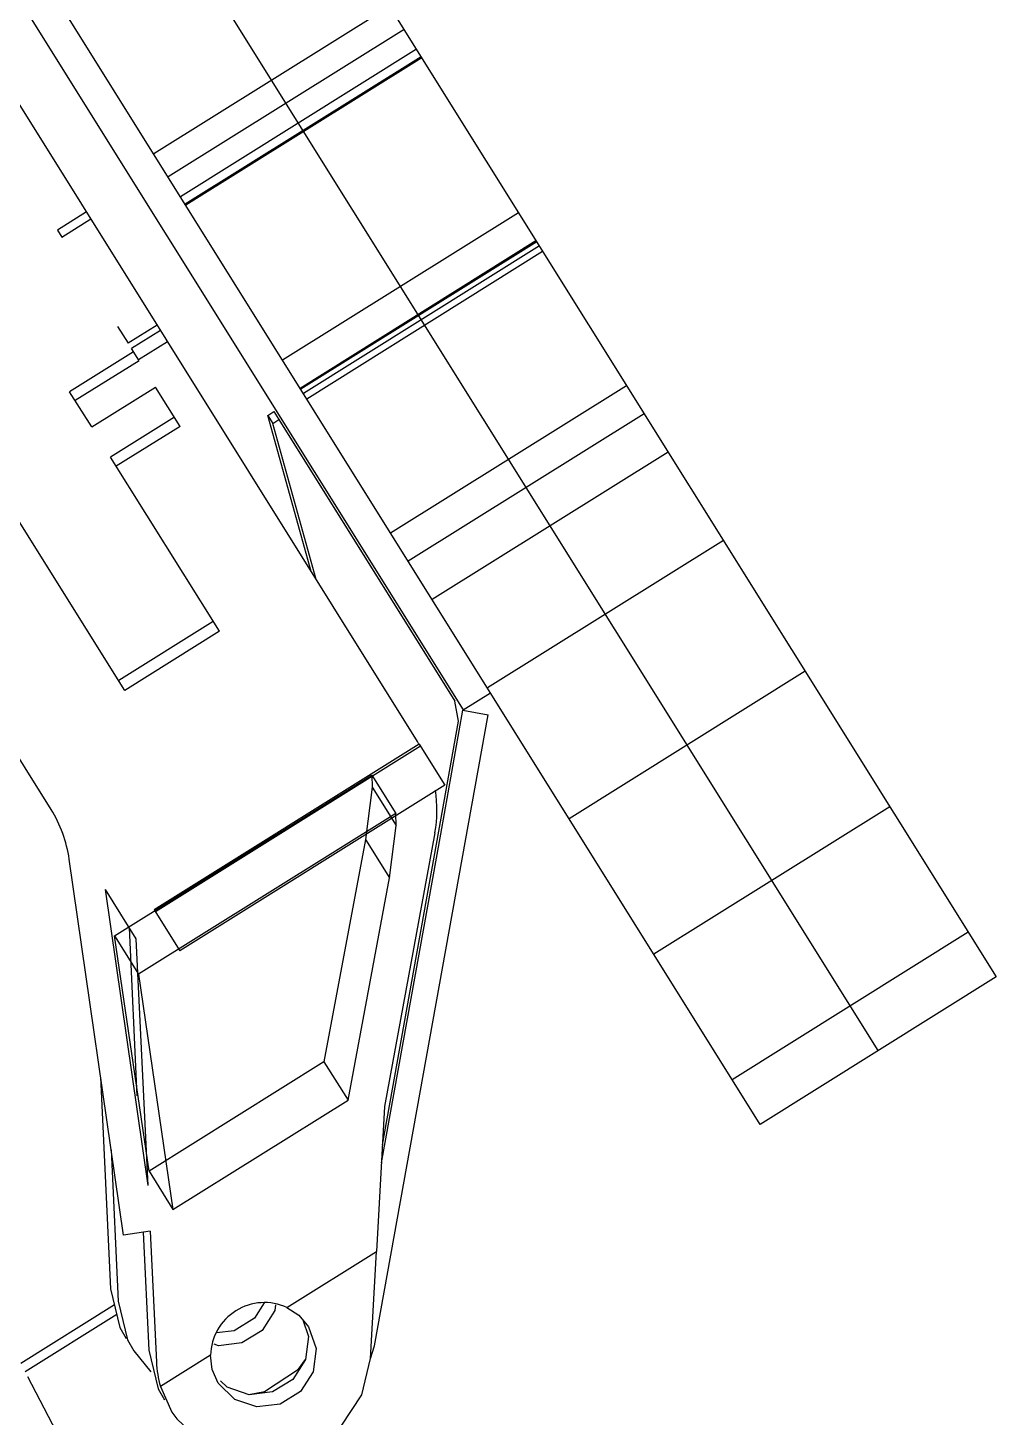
# Model space of a CAD drawing. Extents: x -79364 to 3230, y 28528 to 72157.
# Drawn here: x -66284.1 to -66057.9, y 55318.8 to 55643.4 of the extents above; entities that cross this region are included whole.
import ezdxf

# ---------------------------------------------------------------- set-up
doc = ezdxf.new("R2010")
doc.units = 0
doc.header["$LTSCALE"] = 500
doc.linetypes.add('CENTER', pattern=[7, 4, -1, 1, -1])
doc.layers.get('0').update_dxf_attribs({"linetype": 'CONTINUOUS'})
doc.layers.add('S0CO1', color=1, linetype='CONTINUOUS')

# ---------------------------------------------------------------- blocks, each defined once
blk = doc.blocks.new('PK65002M m platform_side')
at = {"linetype": 'Continuous'}
for p, q in [((-9090.46, 6266.32), (-9431.43, 6811.97)), ((-9198.09, 6338.54), (-9444.32, 6732.59)), ((-9296.55, 6657.45), (-9062.9, 6283.54)), ((-9118.03, 6249.09), (-9351.67, 6623)), ((-9301.16, 6528.01), (-9187.38, 6345.92)), ((-9204.58, 6510.26), (-9259.7, 6475.82)), ((-9283.69, 6322.67), (-9396.24, 6502.79)), ((-9201.23, 6504.9), (-9256.35, 6470.46)), ((-9198.33, 6500.27), (-9253.45, 6465.82)), ((-9197.24, 6498.52), (-9252.36, 6464.08)), ((-9197.1, 6498.31), (-9252.23, 6463.86)), ((-9275.4, 6462.26), (-9282.19, 6458.02)), ((-9281.14, 6456.34), (-9274.42, 6460.69)), ((-9229.62, 6427.68), (-9174.49, 6462.12)), ((-9282.19, 6458.02), (-9281.14, 6456.34)), ((-9225.53, 6421.13), (-9170.41, 6455.58)), ((-9170.24, 6455.31), (-9225.36, 6420.87)), ((-9169.62, 6454.32), (-9224.75, 6419.88)), ((-9223.97, 6418.64), (-9168.85, 6453.08)), ((-9268.13, 6435.54), (-9265.68, 6431.61)), ((-9258.9, 6435.85), (-9265.68, 6431.61)), ((-9258.09, 6434.56), (-9264.88, 6430.33)), ((-9256.46, 6431.95), (-9263.25, 6427.71)), ((-9264.42, 6429.6), (-9279.34, 6420.28)), ((-9263.12, 6427.52), (-9278.03, 6418.2)), ((-9263.18, 6427.61), (-9264.88, 6430.33)), ((-9274.19, 6412.05), (-9259.28, 6421.37)), ((-9253.54, 6412.17), (-9259.28, 6421.37)), ((-9204.38, 6387.28), (-9149.25, 6421.73)), ((-9274.19, 6412.05), (-9279.34, 6420.28)), ((-9233.08, 6414.72), (-9231.64, 6415.62)), ((-9233.08, 6414.72), (-9231.91, 6412.86)), ((-9222.9, 6378.24), (-9233.08, 6414.72)), ((-9231.64, 6415.62), (-9230.47, 6413.76)), ((-9200.29, 6380.74), (-9145.17, 6415.19)), ((-9254.88, 6414.32), (-9269.79, 6405.01)), ((-9253.54, 6412.17), (-9268.45, 6402.85)), ((-9231.91, 6412.86), (-9230.47, 6413.76)), ((-9221.74, 6376.38), (-9231.91, 6412.86)), ((-9230.47, 6413.76), (-9189.37, 6347.99)), ((-9244.35, 6364.29), (-9269.79, 6405.01)), ((-9139.53, 6406.16), (-9194.65, 6371.72)), ((-9266.44, 6350.49), (-9291.88, 6391.2)), ((-9126.63, 6385.52), (-9181.75, 6351.07)), ((-9245.8, 6366.61), (-9267.89, 6352.81)), ((-9244.35, 6364.29), (-9266.44, 6350.49)), ((-9107.52, 6354.94), (-9162.65, 6320.5)), ((-9187.38, 6345.92), (-9181.01, 6349.9)), ((-9188.48, 6343.31), (-9189.37, 6347.99)), ((-9208.1, 6197.36), (-9181.55, 6344.81)), ((-9193.1, 6317.6), (-9188.48, 6343.31)), ((-9192.67, 6316.92), (-9187.46, 6345.87)), ((-9187.46, 6345.87), (-9181.55, 6344.81)), ((-9197.72, 6337.92), (-9259.62, 6299.24)), ((-9197.4, 6337.44), (-9259.31, 6298.75)), ((-9197.71, 6337.93), (-9191.72, 6328.35)), ((-9268.85, 6293.11), (-9208.72, 6330.69)), ((-9208.72, 6330.69), (-9208.67, 6327.88)), ((-9208.72, 6330.69), (-9203.11, 6321.72)), ((-9191.72, 6328.35), (-9253.63, 6289.66)), ((-9208.67, 6327.88), (-9210.27, 6315.68)), ((-9208.67, 6327.88), (-9203.07, 6318.92)), ((-9203.11, 6321.72), (-9263.25, 6284.15)), ((-9203.07, 6318.92), (-9203.11, 6321.72)), ((-9087.76, 6323.32), (-9142.88, 6288.87)), ((-9206.26, 6244.32), (-9193.1, 6317.6)), ((-9194.03, 6317.23), (-9205.77, 6253.26)), ((-9204.66, 6306.71), (-9203.07, 6318.92)), ((-9210.27, 6315.68), (-9219.93, 6263.73)), ((-9210.27, 6315.68), (-9204.66, 6306.71)), ((-9206.5, 6240.12), (-9192.67, 6316.92)), ((-9266.78, 6223.21), (-9279.44, 6311.05)), ((-9214.32, 6254.77), (-9204.66, 6306.71)), ((-9271.04, 6303.93), (-9263.88, 6292.48)), ((-9271.04, 6303.93), (-9261.08, 6234.85)), ((-9259.62, 6299.24), (-9253.63, 6289.66)), ((-9265.45, 6294.99), (-9263.62, 6255.73)), ((-9268.85, 6293.11), (-9263.25, 6284.15)), ((-9260.8, 6238.19), (-9268.85, 6293.11)), ((-9263.88, 6292.48), (-9261.08, 6234.85)), ((-9069.42, 6293.97), (-9124.55, 6259.53)), ((-9263.25, 6284.15), (-9255.2, 6229.23)), ((-9062.9, 6283.54), (-9118.03, 6249.09)), ((-9219.93, 6263.73), (-9260.8, 6238.19)), ((-9219.93, 6263.73), (-9214.32, 6254.77)), ((-9272.1, 6260.11), (-9269.79, 6210.68)), ((-9255.2, 6229.23), (-9214.32, 6254.77)), ((-9205.77, 6253.26), (-9207.65, 6219.43)), ((-9269.65, 6243.14), (-9268, 6207.82)), ((-9260.8, 6238.19), (-9255.2, 6229.23)), ((-9260.56, 6224.11), (-9266.78, 6223.21)), ((-9262.13, 6223.88), (-9260.85, 6196.37)), ((-9260.56, 6224.11), (-9259.08, 6193.53)), ((-9228.63, 6206.32), (-9207.65, 6219.43)), ((-9209.09, 6194.39), (-9207.65, 6219.43)), ((-9290.73, 6193.33), (-9268.89, 6206.98)), ((-9231.23, 6206.94), (-9231.4, 6205.6)), ((-9289.72, 6191.37), (-9268.34, 6204.74)), ((-9231.4, 6205.6), (-9234.39, 6200.97)), ((-9234.39, 6200.97), (-9239.09, 6198.03)), ((-9224.86, 6203.4), (-9223.56, 6199.56)), ((-9209.08, 6194.39), (-9208.1, 6197.36)), ((-9264.37, 6196.18), (-9260.34, 6191.29)), ((-9246.43, 6195.19), (-9258.13, 6187.88)), ((-9267.8, 6149.3), (-9289.12, 6190.08)), ((-9258.13, 6187.88), (-9255.44, 6181.87))]:
    blk.add_line(p, q, dxfattribs=at)
for points in [[(-9269.79, 6210.68), (-9267.58, 6201.65), (-9266.16, 6199.04)], [(-9268, 6207.82), (-9265.8, 6198.79), (-9264.37, 6196.18)], [(-9233.9, 6207.37), (-9236.18, 6203.83), (-9240.88, 6200.89), (-9245.06, 6200.39)], [(-9228.63, 6206.32), (-9225.78, 6204.48), (-9223.51, 6201.82)], [(-9223.51, 6201.82), (-9221.77, 6196.7), (-9222.46, 6191.29), (-9225.45, 6186.66), (-9230.15, 6183.72), (-9235.63, 6183.07), (-9240.79, 6184.81), (-9244.63, 6188.62)], [(-9239.09, 6198.03), (-9244.57, 6197.37), (-9245.57, 6197.71)], [(-9223.56, 6199.56), (-9224.25, 6194.15), (-9227.24, 6189.52), (-9231.94, 6186.59), (-9237.41, 6185.93), (-9242.58, 6187.68), (-9244.09, 6189.17)], [(-9260.85, 6196.37), (-9258.64, 6187.34), (-9257.22, 6184.73)], [(-9255.44, 6181.87), (-9254.34, 6180.26), (-9248.07, 6174.4), (-9240.08, 6171.08), (-9231.37, 6170.7), (-9222.98, 6173.31), (-9215.94, 6178.6), (-9211.11, 6185.92), (-9209.09, 6194.39)], [(-9244.63, 6188.62), (-9246.02, 6191.83), (-9246.43, 6195.19)], [(-9237.52, 6185.96), (-9233.86, 6186.72), (-9225.88, 6191.9), (-9224.25, 6194.17)]]:
    blk.add_lwpolyline(points, dxfattribs=at)
for centre, start, end in [((-9223.54, 6322.65), 30.618, 32), ((-9223.54, 6322.65), 349.6, 8.7232), ((-9309.13, 6306.77), 8.2, 32)]:
    blk.add_arc(centre, 30, start, end, dxfattribs=at)
for major_axis, start_param, end_param in [((10.56, 6.6), 0.567914, 2.573679), ((21.37, 13.35), 2.640683, 2.872626)]:
    blk.add_ellipse((-9234.05, 6195.2), major_axis=major_axis, ratio=0.978736, start_param=start_param, end_param=end_param, dxfattribs=at)

msp = doc.modelspace()

# ---------------------------------------------------------------- block references
at = {"layer": 'S0CO1', "color": 0, "linetype": 'CENTER'}
msp.add_blockref('PK65002M m platform_side', (-56995.028, 49138.088), dxfattribs=at)

doc.saveas('drawing.dxf')
